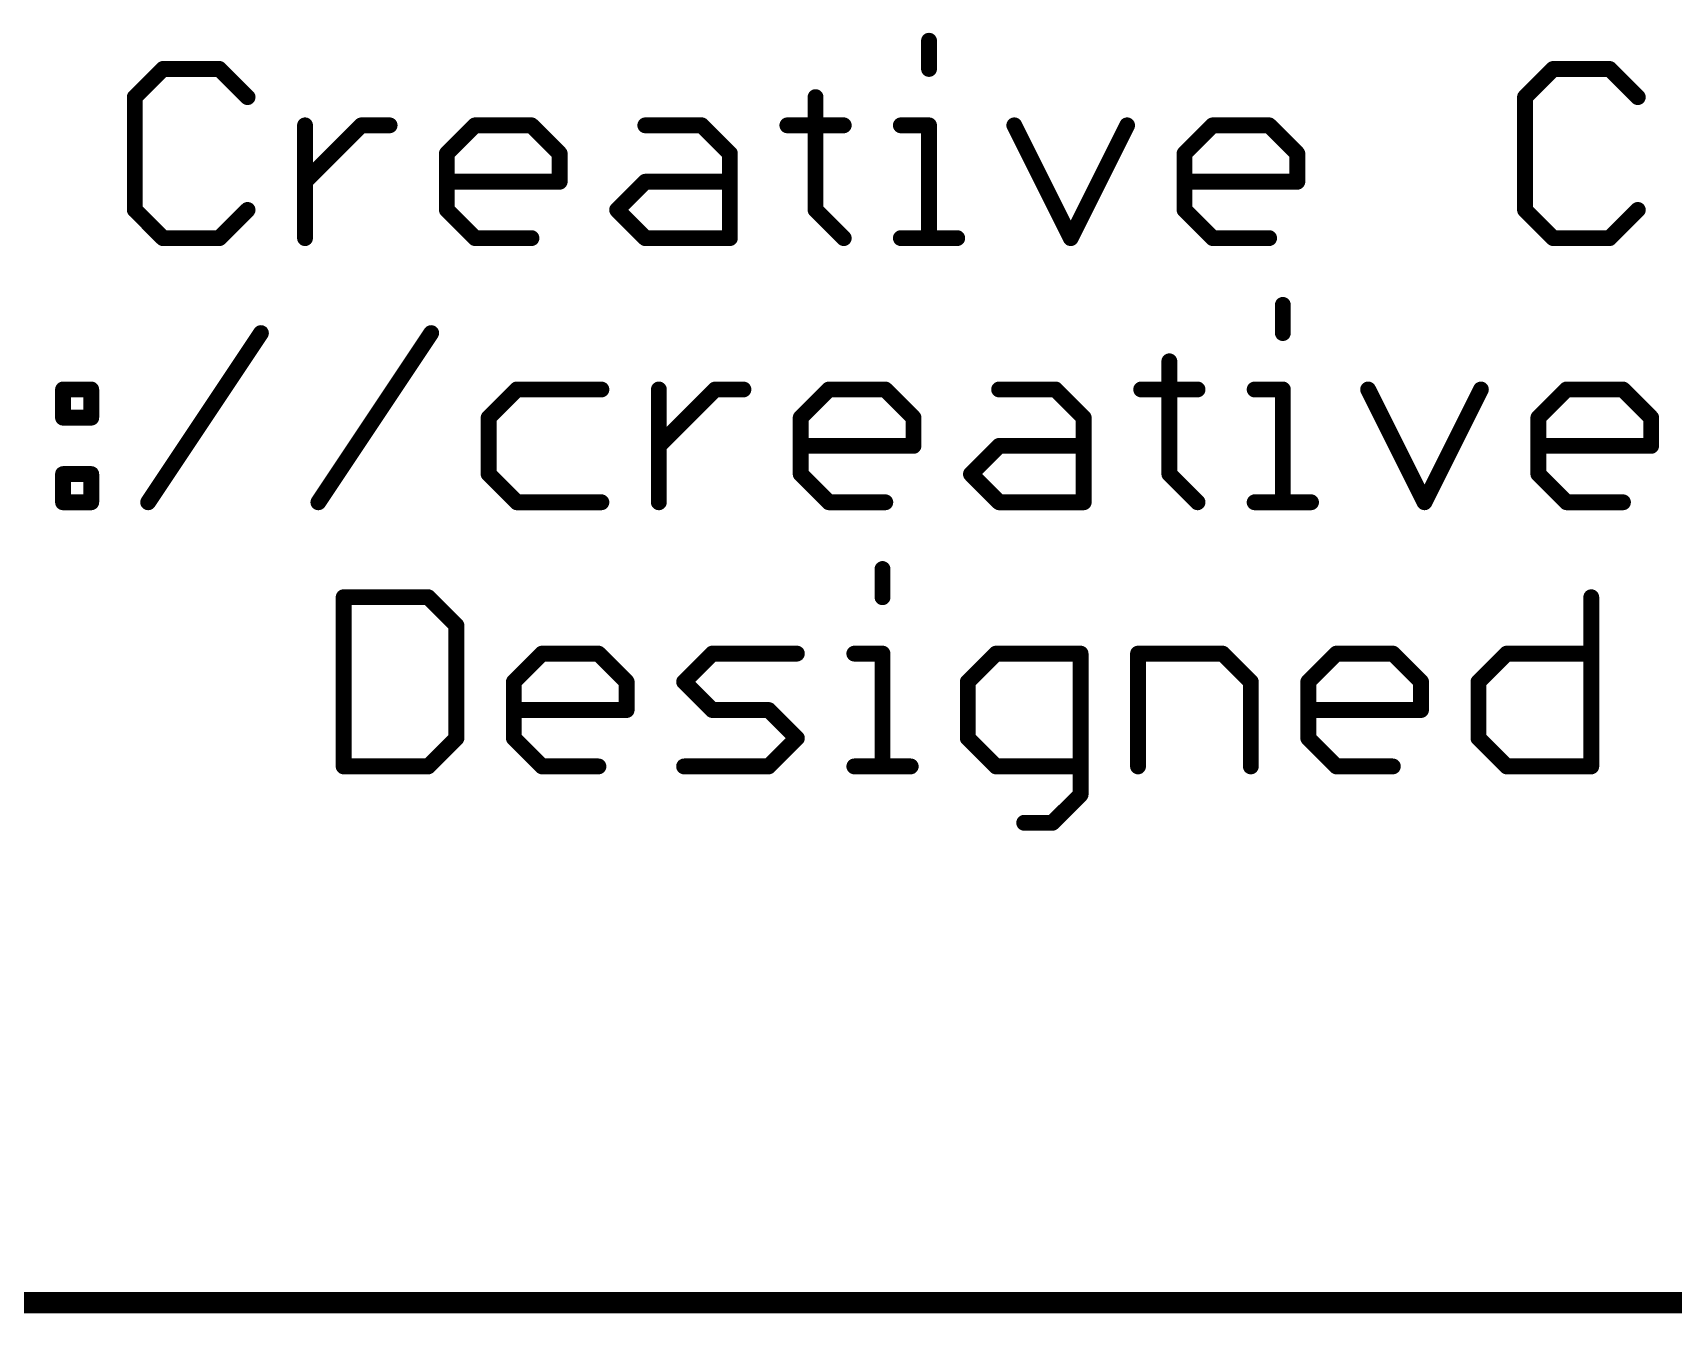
# Model space of a CAD drawing. Extents: x -8 to 102, y -79 to 54.
# Drawn here: x 21.22 to 36.99, y -28.04 to -15.73 of the extents above; entities that cross this region are included whole.
import ezdxf

# ---------------------------------------------------------------- set-up
doc = ezdxf.new("R2010")
doc.units = 0
doc.layers.add('51', color=53, linetype='CONTINUOUS')

msp = doc.modelspace()

# ---------------------------------------------------------------- linework, layer by layer
at = {"layer": '51'}
for points, const_width in [([(29.8362, -15.8056), (29.8362, -16.0768)], 0.1524), ([(22.469, -16.0768), (22.1979, -16.348)], 0.1524), ([(23.0114, -16.0768), (22.469, -16.0768)], 0.1524), ([(23.2825, -16.348), (23.0114, -16.0768)], 0.1524), ([(35.8391, -16.0768), (35.568, -16.348)], 0.1524), ([(36.3815, -16.0768), (35.8391, -16.0768)], 0.1524), ([(36.6526, -16.348), (36.3815, -16.0768)], 0.1524), ([(22.1979, -16.348), (22.1979, -17.4326)], 0.1524), ([(28.7448, -16.348), (28.7448, -17.4326)], 0.1524), ([(35.568, -16.348), (35.568, -17.4326)], 0.1524), ([(23.835, -17.7038), (23.835, -16.6191)], 0.1524), ([(23.835, -17.1615), (24.3774, -16.6191)], 0.1524), ([(24.3774, -16.6191), (24.6485, -16.6191)], 0.1524), ([(25.1993, -16.8903), (25.4705, -16.6191)], 0.1524), ([(25.4705, -16.6191), (26.0128, -16.6191)], 0.1524), ([(26.0128, -16.6191), (26.284, -16.8903)], 0.1524), ([(27.1076, -16.6191), (27.65, -16.6191)], 0.1524), ([(27.65, -16.6191), (27.9211, -16.8903)], 0.1524), ([(28.4736, -16.6191), (29.016, -16.6191)], 0.1524), ([(29.5651, -16.6191), (29.8362, -16.6191)], 0.1524), ([(29.8362, -16.6191), (29.8362, -17.7038)], 0.1524), ([(30.6565, -16.6191), (31.1988, -17.7038)], 0.1524), ([(31.1988, -17.7038), (31.7412, -16.6191)], 0.1524), ([(32.2937, -16.8903), (32.5648, -16.6191)], 0.1524), ([(32.5648, -16.6191), (33.1072, -16.6191)], 0.1524), ([(33.1072, -16.6191), (33.3783, -16.8903)], 0.1524), ([(25.1993, -17.4326), (25.1993, -16.8903)], 0.1524), ([(26.284, -16.8903), (26.284, -17.1615)], 0.1524), ([(27.9211, -16.8903), (27.9211, -17.7038)], 0.1524), ([(32.2937, -17.4326), (32.2937, -16.8903)], 0.1524), ([(33.3783, -16.8903), (33.3783, -17.1615)], 0.1524), ([(26.284, -17.1615), (25.1993, -17.1615)], 0.1524), ([(26.8365, -17.4326), (27.1076, -17.1615)], 0.1524), ([(27.1076, -17.1615), (27.9211, -17.1615)], 0.1524), ([(33.3783, -17.1615), (32.2937, -17.1615)], 0.1524), ([(22.1979, -17.4326), (22.469, -17.7038)], 0.1524), ([(23.0114, -17.7038), (23.2825, -17.4326)], 0.1524), ([(25.4705, -17.7038), (25.1993, -17.4326)], 0.1524), ([(27.1076, -17.7038), (26.8365, -17.4326)], 0.1524), ([(28.7448, -17.4326), (29.016, -17.7038)], 0.1524), ([(32.5648, -17.7038), (32.2937, -17.4326)], 0.1524), ([(35.568, -17.4326), (35.8391, -17.7038)], 0.1524), ([(36.3815, -17.7038), (36.6526, -17.4326)], 0.1524), ([(22.469, -17.7038), (23.0114, -17.7038)], 0.1524), ([(26.0128, -17.7038), (25.4705, -17.7038)], 0.1524), ([(27.9211, -17.7038), (27.1076, -17.7038)], 0.1524), ([(29.5651, -17.7038), (30.1074, -17.7038)], 0.1524), ([(33.1072, -17.7038), (32.5648, -17.7038)], 0.1524), ([(35.8391, -17.7038), (36.3815, -17.7038)], 0.1524), ([(33.239, -18.3456), (33.239, -18.6168)], 0.1524), ([(22.3263, -20.2438), (23.4109, -18.6168)], 0.1524), ([(23.9634, -20.2438), (25.0481, -18.6168)], 0.1524), ([(32.1475, -18.888), (32.1475, -19.9726)], 0.1524), ([(21.5077, -19.1591), (21.7789, -19.1591)], 0.1524), ([(21.5077, -19.4303), (21.5077, -19.1591)], 0.1524), ([(21.7789, -19.1591), (21.7789, -19.4303)], 0.1524), ([(25.8718, -19.1591), (25.6006, -19.4303)], 0.1524), ([(26.6852, -19.1591), (25.8718, -19.1591)], 0.1524), ([(27.2377, -20.2438), (27.2377, -19.1591)], 0.1524), ([(27.2377, -19.7015), (27.7801, -19.1591)], 0.1524), ([(27.7801, -19.1591), (28.0512, -19.1591)], 0.1524), ([(28.602, -19.4303), (28.8732, -19.1591)], 0.1524), ([(28.8732, -19.1591), (29.4155, -19.1591)], 0.1524), ([(29.4155, -19.1591), (29.6867, -19.4303)], 0.1524), ([(30.5104, -19.1591), (31.0527, -19.1591)], 0.1524), ([(31.0527, -19.1591), (31.3239, -19.4303)], 0.1524), ([(31.8764, -19.1591), (32.4187, -19.1591)], 0.1524), ([(32.9678, -19.1591), (33.239, -19.1591)], 0.1524), ([(33.239, -19.1591), (33.239, -20.2438)], 0.1524), ([(34.0592, -19.1591), (34.6016, -20.2438)], 0.1524), ([(34.6016, -20.2438), (35.1439, -19.1591)], 0.1524), ([(35.6964, -19.4303), (35.9676, -19.1591)], 0.1524), ([(35.9676, -19.1591), (36.5099, -19.1591)], 0.1524), ([(36.5099, -19.1591), (36.781, -19.4303)], 0.1524), ([(21.7789, -19.4303), (21.5077, -19.4303)], 0.1524), ([(25.6006, -19.4303), (25.6006, -19.9726)], 0.1524), ([(28.602, -19.9726), (28.602, -19.4303)], 0.1524), ([(29.6867, -19.4303), (29.6867, -19.7015)], 0.1524), ([(31.3239, -19.4303), (31.3239, -20.2438)], 0.1524), ([(35.6964, -19.9726), (35.6964, -19.4303)], 0.1524), ([(36.781, -19.4303), (36.781, -19.7015)], 0.1524), ([(29.6867, -19.7015), (28.602, -19.7015)], 0.1524), ([(30.2392, -19.9726), (30.5104, -19.7015)], 0.1524), ([(30.5104, -19.7015), (31.3239, -19.7015)], 0.1524), ([(36.781, -19.7015), (35.6964, -19.7015)], 0.1524), ([(21.5077, -19.9726), (21.7789, -19.9726)], 0.1524), ([(21.5077, -20.2438), (21.5077, -19.9726)], 0.1524), ([(21.7789, -19.9726), (21.7789, -20.2438)], 0.1524), ([(25.6006, -19.9726), (25.8718, -20.2438)], 0.1524), ([(28.8732, -20.2438), (28.602, -19.9726)], 0.1524), ([(30.5104, -20.2438), (30.2392, -19.9726)], 0.1524), ([(32.1475, -19.9726), (32.4187, -20.2438)], 0.1524), ([(35.9676, -20.2438), (35.6964, -19.9726)], 0.1524), ([(21.7789, -20.2438), (21.5077, -20.2438)], 0.1524), ([(25.8718, -20.2438), (26.6852, -20.2438)], 0.1524), ([(29.4155, -20.2438), (28.8732, -20.2438)], 0.1524), ([(31.3239, -20.2438), (30.5104, -20.2438)], 0.1524), ([(32.9678, -20.2438), (33.5101, -20.2438)], 0.1524), ([(36.5099, -20.2438), (35.9676, -20.2438)], 0.1524), ([(29.3888, -20.8856), (29.3888, -21.1568)], 0.1524), ([(24.2062, -21.1568), (24.2062, -22.7838)], 0.1524), ([(25.0197, -21.1568), (24.2062, -21.1568)], 0.1524), ([(25.2909, -21.428), (25.0197, -21.1568)], 0.1524), ([(36.2052, -21.1568), (36.2052, -22.7838)], 0.1524), ([(25.2909, -22.5126), (25.2909, -21.428)], 0.1524), ([(25.8434, -21.9703), (26.1145, -21.6991)], 0.1524), ([(26.1145, -21.6991), (26.6569, -21.6991)], 0.1524), ([(26.6569, -21.6991), (26.928, -21.9703)], 0.1524), ([(27.4805, -21.9703), (27.7517, -21.6991)], 0.1524), ([(27.7517, -21.6991), (28.5652, -21.6991)], 0.1524), ([(29.1177, -21.6991), (29.3888, -21.6991)], 0.1524), ([(29.3888, -21.6991), (29.3888, -22.7838)], 0.1524), ([(30.4803, -21.6991), (30.2091, -21.9703)], 0.1524), ([(31.2938, -21.6991), (30.4803, -21.6991)], 0.1524), ([(31.2938, -23.055), (31.2938, -21.6991)], 0.1524), ([(31.8463, -22.7838), (31.8463, -21.6991)], 0.1524), ([(31.8463, -21.6991), (32.6598, -21.6991)], 0.1524), ([(32.6598, -21.6991), (32.9309, -21.9703)], 0.1524), ([(33.4834, -21.9703), (33.7546, -21.6991)], 0.1524), ([(33.7546, -21.6991), (34.2969, -21.6991)], 0.1524), ([(34.2969, -21.6991), (34.5681, -21.9703)], 0.1524), ([(35.1206, -21.9703), (35.3917, -21.6991)], 0.1524), ([(35.3917, -21.6991), (36.2052, -21.6991)], 0.1524), ([(25.8434, -22.5126), (25.8434, -21.9703)], 0.1524), ([(26.928, -21.9703), (26.928, -22.2415)], 0.1524), ([(27.7517, -22.2415), (27.4805, -21.9703)], 0.1524), ([(30.2091, -21.9703), (30.2091, -22.5126)], 0.1524), ([(32.9309, -21.9703), (32.9309, -22.7838)], 0.1524), ([(33.4834, -22.5126), (33.4834, -21.9703)], 0.1524), ([(34.5681, -21.9703), (34.5681, -22.2415)], 0.1524), ([(35.1206, -22.5126), (35.1206, -21.9703)], 0.1524), ([(26.928, -22.2415), (25.8434, -22.2415)], 0.1524), ([(28.294, -22.2415), (27.7517, -22.2415)], 0.1524), ([(28.5652, -22.5126), (28.294, -22.2415)], 0.1524), ([(34.5681, -22.2415), (33.4834, -22.2415)], 0.1524), ([(25.0197, -22.7838), (25.2909, -22.5126)], 0.1524), ([(26.1145, -22.7838), (25.8434, -22.5126)], 0.1524), ([(28.294, -22.7838), (28.5652, -22.5126)], 0.1524), ([(30.2091, -22.5126), (30.4803, -22.7838)], 0.1524), ([(33.7546, -22.7838), (33.4834, -22.5126)], 0.1524), ([(35.3917, -22.7838), (35.1206, -22.5126)], 0.1524), ([(24.2062, -22.7838), (25.0197, -22.7838)], 0.1524), ([(26.6569, -22.7838), (26.1145, -22.7838)], 0.1524), ([(27.4805, -22.7838), (28.294, -22.7838)], 0.1524), ([(29.1177, -22.7838), (29.66, -22.7838)], 0.1524), ([(30.4803, -22.7838), (31.2938, -22.7838)], 0.1524), ([(34.2969, -22.7838), (33.7546, -22.7838)], 0.1524), ([(36.2052, -22.7838), (35.3917, -22.7838)], 0.1524), ([(31.0226, -23.3261), (31.2938, -23.055)], 0.1524), ([(30.7514, -23.3261), (31.0226, -23.3261)], 0.1524), ([(-1.27, -27.94), (100.33, -27.94)], 0.2032)]:
    msp.add_lwpolyline(points, dxfattribs=dict(at, const_width=const_width))
at = {"layer": '51', "const_width": 0.0762}
for points in [[(29.8743, -15.8056, 1), (29.7981, -15.8056)], [(22.469, -16.0387, 1), (22.469, -16.1149)], [(22.496, -16.1038, 1), (22.4421, -16.0499)], [(23.0383, -16.0499, 1), (22.9844, -16.1038)], [(23.0114, -16.1149, 1), (23.0114, -16.0387)], [(29.7981, -16.0768, 1), (29.8743, -16.0768)], [(35.8391, -16.0387, 1), (35.8391, -16.1149)], [(35.8661, -16.1038, 1), (35.8122, -16.0499)], [(36.4084, -16.0499, 1), (36.3545, -16.1038)], [(36.3815, -16.1149, 1), (36.3815, -16.0387)], [(22.1709, -16.321, 1), (22.2248, -16.3749)], [(22.236, -16.348, 1), (22.1598, -16.348)], [(23.2556, -16.3749, 1), (23.3095, -16.321)], [(28.7829, -16.348, 1), (28.7067, -16.348)], [(35.541, -16.321, 1), (35.5949, -16.3749)], [(35.6061, -16.348, 1), (35.5299, -16.348)], [(36.6257, -16.3749, 1), (36.6796, -16.321)], [(23.8731, -16.6191, 1), (23.7969, -16.6191)], [(24.3774, -16.581, 1), (24.3774, -16.6572)], [(24.4043, -16.6461, 1), (24.3504, -16.5922)], [(24.6485, -16.6572, 1), (24.6485, -16.581)], [(25.4705, -16.581, 1), (25.4705, -16.6572)], [(25.4974, -16.6461, 1), (25.4435, -16.5922)], [(26.0398, -16.5922, 1), (25.9859, -16.6461)], [(26.0128, -16.6572, 1), (26.0128, -16.581)], [(27.1076, -16.581, 1), (27.1076, -16.6572)], [(27.6769, -16.5922, 1), (27.623, -16.6461)], [(27.65, -16.6572, 1), (27.65, -16.581)], [(28.4736, -16.581, 1), (28.4736, -16.6572)], [(29.016, -16.6572, 1), (29.016, -16.581)], [(29.5651, -16.581, 1), (29.5651, -16.6572)], [(29.8743, -16.6191, 1), (29.7981, -16.6191)], [(29.8362, -16.6572, 1), (29.8362, -16.581)], [(30.6906, -16.6021, 1), (30.6224, -16.6362)], [(31.7752, -16.6362, 1), (31.7071, -16.6021)], [(32.5648, -16.581, 1), (32.5648, -16.6572)], [(32.5918, -16.6461, 1), (32.5379, -16.5922)], [(33.1341, -16.5922, 1), (33.0802, -16.6461)], [(33.1072, -16.6572, 1), (33.1072, -16.581)], [(25.2374, -16.8903, 1), (25.1612, -16.8903)], [(25.1724, -16.8634, 1), (25.2263, -16.9172)], [(26.3221, -16.8903, 1), (26.2459, -16.8903)], [(26.257, -16.9172, 1), (26.3109, -16.8634)], [(27.9592, -16.8903, 1), (27.883, -16.8903)], [(27.8942, -16.9172, 1), (27.9481, -16.8634)], [(32.3318, -16.8903, 1), (32.2556, -16.8903)], [(32.2667, -16.8634, 1), (32.3206, -16.9172)], [(33.4164, -16.8903, 1), (33.3402, -16.8903)], [(33.3514, -16.9172, 1), (33.4053, -16.8634)], [(23.8081, -17.1345, 1), (23.862, -17.1884)], [(25.1993, -17.1234, 1), (25.1993, -17.1996)], [(26.2459, -17.1615, 1), (26.3221, -17.1615)], [(26.284, -17.1996, 1), (26.284, -17.1234)], [(27.1076, -17.1234, 1), (27.1076, -17.1996)], [(27.1346, -17.1884, 1), (27.0807, -17.1345)], [(27.9211, -17.1996, 1), (27.9211, -17.1234)], [(32.2937, -17.1234, 1), (32.2937, -17.1996)], [(33.3402, -17.1615, 1), (33.4164, -17.1615)], [(33.3783, -17.1996, 1), (33.3783, -17.1234)], [(22.2248, -17.4057, 1), (22.1709, -17.4596)], [(22.1598, -17.4326, 1), (22.236, -17.4326)], [(23.3095, -17.4596, 1), (23.2556, -17.4057)], [(25.2263, -17.4057, 1), (25.1724, -17.4596)], [(25.1612, -17.4326, 1), (25.2374, -17.4326)], [(26.8634, -17.4057, 1), (26.8095, -17.4596)], [(26.8095, -17.4057, 1), (26.8634, -17.4596)], [(28.7717, -17.4057, 1), (28.7179, -17.4596)], [(28.7067, -17.4326, 1), (28.7829, -17.4326)], [(32.3206, -17.4057, 1), (32.2667, -17.4596)], [(32.2556, -17.4326, 1), (32.3318, -17.4326)], [(35.5949, -17.4057, 1), (35.541, -17.4596)], [(35.5299, -17.4326, 1), (35.6061, -17.4326)], [(36.6796, -17.4596, 1), (36.6257, -17.4057)], [(22.469, -17.6657, 1), (22.469, -17.7419)], [(22.4421, -17.7307, 1), (22.496, -17.6769)], [(22.9844, -17.6769, 1), (23.0383, -17.7307)], [(23.0114, -17.7419, 1), (23.0114, -17.6657)], [(23.7969, -17.7038, 1), (23.8731, -17.7038)], [(25.4705, -17.6657, 1), (25.4705, -17.7419)], [(25.4435, -17.7307, 1), (25.4974, -17.6769)], [(26.0128, -17.7419, 1), (26.0128, -17.6657)], [(27.1076, -17.6657, 1), (27.1076, -17.7419)], [(27.0807, -17.7307, 1), (27.1346, -17.6769)], [(27.883, -17.7038, 1), (27.9592, -17.7038)], [(27.9211, -17.7419, 1), (27.9211, -17.6657)], [(28.989, -17.7307, 1), (29.0429, -17.6769)], [(29.5651, -17.6657, 1), (29.5651, -17.7419)], [(29.7981, -17.7038, 1), (29.8743, -17.7038)], [(30.1074, -17.7419, 1), (30.1074, -17.6657)], [(31.1648, -17.6868, 1), (31.2329, -17.7208)], [(31.1648, -17.7208, 1), (31.2329, -17.6868)], [(32.5648, -17.6657, 1), (32.5648, -17.7419)], [(32.5379, -17.7307, 1), (32.5918, -17.6769)], [(33.1072, -17.7419, 1), (33.1072, -17.6657)], [(35.8391, -17.6657, 1), (35.8391, -17.7419)], [(35.8122, -17.7307, 1), (35.8661, -17.6769)], [(36.3545, -17.6769, 1), (36.4084, -17.7307)], [(36.3815, -17.7419, 1), (36.3815, -17.6657)], [(33.2771, -18.3456, 1), (33.2009, -18.3456)], [(23.4426, -18.6379, 1), (23.3792, -18.5957)], [(25.0798, -18.6379, 1), (25.0164, -18.5957)], [(33.2009, -18.6168, 1), (33.2771, -18.6168)], [(32.1856, -18.888, 1), (32.1094, -18.888)], [(21.5077, -19.121, 1), (21.5077, -19.1972)], [(21.5458, -19.1591, 1), (21.4696, -19.1591)], [(21.817, -19.1591, 1), (21.7408, -19.1591)], [(21.7789, -19.1972, 1), (21.7789, -19.121)], [(25.8718, -19.121, 1), (25.8718, -19.1972)], [(25.8987, -19.1861, 1), (25.8448, -19.1322)], [(26.6852, -19.1972, 1), (26.6852, -19.121)], [(27.2758, -19.1591, 1), (27.1996, -19.1591)], [(27.7801, -19.121, 1), (27.7801, -19.1972)], [(27.807, -19.1861, 1), (27.7531, -19.1322)], [(28.0512, -19.1972, 1), (28.0512, -19.121)], [(28.8732, -19.121, 1), (28.8732, -19.1972)], [(28.9001, -19.1861, 1), (28.8463, -19.1322)], [(29.4425, -19.1322, 1), (29.3886, -19.1861)], [(29.4155, -19.1972, 1), (29.4155, -19.121)], [(30.5104, -19.121, 1), (30.5104, -19.1972)], [(31.0796, -19.1322, 1), (31.0258, -19.1861)], [(31.0527, -19.1972, 1), (31.0527, -19.121)], [(31.8764, -19.121, 1), (31.8764, -19.1972)], [(32.4187, -19.1972, 1), (32.4187, -19.121)], [(32.9678, -19.121, 1), (32.9678, -19.1972)], [(33.2771, -19.1591, 1), (33.2009, -19.1591)], [(33.239, -19.1972, 1), (33.239, -19.121)], [(34.0933, -19.1421, 1), (34.0252, -19.1762)], [(35.178, -19.1762, 1), (35.1098, -19.1421)], [(35.9676, -19.121, 1), (35.9676, -19.1972)], [(35.9945, -19.1861, 1), (35.9406, -19.1322)], [(36.5368, -19.1322, 1), (36.4829, -19.1861)], [(36.5099, -19.1972, 1), (36.5099, -19.121)], [(21.5077, -19.3922, 1), (21.5077, -19.4684)], [(21.4696, -19.4303, 1), (21.5458, -19.4303)], [(21.7408, -19.4303, 1), (21.817, -19.4303)], [(21.7789, -19.4684, 1), (21.7789, -19.3922)], [(25.6387, -19.4303, 1), (25.5625, -19.4303)], [(25.5736, -19.4034, 1), (25.6275, -19.4572)], [(28.6401, -19.4303, 1), (28.5639, -19.4303)], [(28.5751, -19.4034, 1), (28.629, -19.4572)], [(29.7248, -19.4303, 1), (29.6486, -19.4303)], [(29.6598, -19.4572, 1), (29.7136, -19.4034)], [(31.362, -19.4303, 1), (31.2858, -19.4303)], [(31.2969, -19.4572, 1), (31.3508, -19.4034)], [(35.7345, -19.4303, 1), (35.6583, -19.4303)], [(35.6694, -19.4034, 1), (35.7233, -19.4572)], [(36.8191, -19.4303, 1), (36.7429, -19.4303)], [(36.7541, -19.4572, 1), (36.808, -19.4034)], [(27.2108, -19.6745, 1), (27.2647, -19.7284)], [(28.602, -19.6634, 1), (28.602, -19.7396)], [(29.6486, -19.7015, 1), (29.7248, -19.7015)], [(29.6867, -19.7396, 1), (29.6867, -19.6634)], [(30.5104, -19.6634, 1), (30.5104, -19.7396)], [(30.5373, -19.7284, 1), (30.4834, -19.6745)], [(31.3239, -19.7396, 1), (31.3239, -19.6634)], [(35.6964, -19.6634, 1), (35.6964, -19.7396)], [(36.7429, -19.7015, 1), (36.8191, -19.7015)], [(36.781, -19.7396, 1), (36.781, -19.6634)], [(21.5077, -19.9345, 1), (21.5077, -20.0107)], [(21.5458, -19.9726, 1), (21.4696, -19.9726)], [(21.817, -19.9726, 1), (21.7408, -19.9726)], [(21.7789, -20.0107, 1), (21.7789, -19.9345)], [(25.6275, -19.9457, 1), (25.5736, -19.9996)], [(25.5625, -19.9726, 1), (25.6387, -19.9726)], [(28.629, -19.9457, 1), (28.5751, -19.9996)], [(28.5639, -19.9726, 1), (28.6401, -19.9726)], [(30.2661, -19.9457, 1), (30.2123, -19.9996)], [(30.2123, -19.9457, 1), (30.2661, -19.9996)], [(32.1745, -19.9457, 1), (32.1206, -19.9996)], [(32.1094, -19.9726, 1), (32.1856, -19.9726)], [(35.7233, -19.9457, 1), (35.6694, -19.9996)], [(35.6583, -19.9726, 1), (35.7345, -19.9726)], [(21.5077, -20.2057, 1), (21.5077, -20.2819)], [(21.7789, -20.2819, 1), (21.7789, -20.2057)], [(22.2946, -20.2227, 1), (22.358, -20.2649)], [(23.9317, -20.2227, 1), (23.9951, -20.2649)], [(25.8718, -20.2057, 1), (25.8718, -20.2819)], [(25.8448, -20.2707, 1), (25.8987, -20.2169)], [(26.6852, -20.2819, 1), (26.6852, -20.2057)], [(28.8732, -20.2057, 1), (28.8732, -20.2819)], [(28.8463, -20.2707, 1), (28.9001, -20.2169)], [(29.4155, -20.2819, 1), (29.4155, -20.2057)], [(30.5104, -20.2057, 1), (30.5104, -20.2819)], [(30.4834, -20.2707, 1), (30.5373, -20.2169)], [(31.3239, -20.2819, 1), (31.3239, -20.2057)], [(32.3917, -20.2707, 1), (32.4456, -20.2169)], [(32.9678, -20.2057, 1), (32.9678, -20.2819)], [(33.5101, -20.2819, 1), (33.5101, -20.2057)], [(34.5675, -20.2268, 1), (34.6356, -20.2608)], [(34.5675, -20.2608, 1), (34.6356, -20.2268)], [(35.9676, -20.2057, 1), (35.9676, -20.2819)], [(35.9406, -20.2707, 1), (35.9945, -20.2169)], [(36.5099, -20.2819, 1), (36.5099, -20.2057)], [(21.4696, -20.2438, 1), (21.5458, -20.2438)], [(21.7408, -20.2438, 1), (21.817, -20.2438)], [(27.1996, -20.2438, 1), (27.2758, -20.2438)], [(31.2858, -20.2438, 1), (31.362, -20.2438)], [(33.2009, -20.2438, 1), (33.2771, -20.2438)], [(29.4269, -20.8856, 1), (29.3507, -20.8856)], [(24.2443, -21.1568, 1), (24.1681, -21.1568)], [(24.2062, -21.1187, 1), (24.2062, -21.1949)], [(25.0466, -21.1299, 1), (24.9928, -21.1838)], [(25.0197, -21.1949, 1), (25.0197, -21.1187)], [(29.3507, -21.1568, 1), (29.4269, -21.1568)], [(36.2433, -21.1568, 1), (36.1671, -21.1568)], [(25.329, -21.428, 1), (25.2528, -21.428)], [(25.2639, -21.4549, 1), (25.3178, -21.401)], [(26.1145, -21.661, 1), (26.1145, -21.7372)], [(26.1415, -21.7261, 1), (26.0876, -21.6722)], [(26.6838, -21.6722, 1), (26.6299, -21.7261)], [(26.6569, -21.7372, 1), (26.6569, -21.661)], [(27.7517, -21.661, 1), (27.7517, -21.7372)], [(27.7786, -21.7261, 1), (27.7247, -21.6722)], [(28.5652, -21.7372, 1), (28.5652, -21.661)], [(29.1177, -21.661, 1), (29.1177, -21.7372)], [(29.4269, -21.6991, 1), (29.3507, -21.6991)], [(29.3888, -21.7372, 1), (29.3888, -21.661)], [(30.4803, -21.661, 1), (30.4803, -21.7372)], [(30.5072, -21.7261, 1), (30.4533, -21.6722)], [(31.3319, -21.6991, 1), (31.2557, -21.6991)], [(31.2938, -21.7372, 1), (31.2938, -21.661)], [(31.8844, -21.6991, 1), (31.8082, -21.6991)], [(31.8463, -21.661, 1), (31.8463, -21.7372)], [(32.6867, -21.6722, 1), (32.6328, -21.7261)], [(32.6598, -21.7372, 1), (32.6598, -21.661)], [(33.7546, -21.661, 1), (33.7546, -21.7372)], [(33.7815, -21.7261, 1), (33.7276, -21.6722)], [(34.3239, -21.6722, 1), (34.27, -21.7261)], [(34.2969, -21.7372, 1), (34.2969, -21.661)], [(35.3917, -21.661, 1), (35.3917, -21.7372)], [(35.4187, -21.7261, 1), (35.3648, -21.6722)], [(36.2052, -21.7372, 1), (36.2052, -21.661)], [(25.8815, -21.9703, 1), (25.8053, -21.9703)], [(25.8164, -21.9434, 1), (25.8703, -21.9972)], [(26.9661, -21.9703, 1), (26.8899, -21.9703)], [(26.9011, -21.9972, 1), (26.955, -21.9434)], [(27.5075, -21.9434, 1), (27.4536, -21.9972)], [(27.4536, -21.9434, 1), (27.5075, -21.9972)], [(30.2472, -21.9703, 1), (30.171, -21.9703)], [(30.1822, -21.9434, 1), (30.236, -21.9972)], [(32.969, -21.9703, 1), (32.8928, -21.9703)], [(32.904, -21.9972, 1), (32.9579, -21.9434)], [(33.5215, -21.9703, 1), (33.4453, -21.9703)], [(33.4565, -21.9434, 1), (33.5104, -21.9972)], [(34.6062, -21.9703, 1), (34.53, -21.9703)], [(34.5411, -21.9972, 1), (34.595, -21.9434)], [(35.1587, -21.9703, 1), (35.0825, -21.9703)], [(35.0936, -21.9434, 1), (35.1475, -21.9972)], [(25.8434, -22.2034, 1), (25.8434, -22.2796)], [(26.8899, -22.2415, 1), (26.9661, -22.2415)], [(26.928, -22.2796, 1), (26.928, -22.2034)], [(27.7517, -22.2034, 1), (27.7517, -22.2796)], [(27.7247, -22.2684, 1), (27.7786, -22.2145)], [(28.3209, -22.2145, 1), (28.2671, -22.2684)], [(28.294, -22.2796, 1), (28.294, -22.2034)], [(33.4834, -22.2034, 1), (33.4834, -22.2796)], [(34.53, -22.2415, 1), (34.6062, -22.2415)], [(34.5681, -22.2796, 1), (34.5681, -22.2034)], [(25.2528, -22.5126, 1), (25.329, -22.5126)], [(25.3178, -22.5396, 1), (25.2639, -22.4857)], [(25.8703, -22.4857, 1), (25.8164, -22.5396)], [(25.8053, -22.5126, 1), (25.8815, -22.5126)], [(28.5921, -22.5396, 1), (28.5382, -22.4857)], [(28.5382, -22.5396, 1), (28.5921, -22.4857)], [(30.236, -22.4857, 1), (30.1822, -22.5396)], [(30.171, -22.5126, 1), (30.2472, -22.5126)], [(33.5104, -22.4857, 1), (33.4565, -22.5396)], [(33.4453, -22.5126, 1), (33.5215, -22.5126)], [(35.1475, -22.4857, 1), (35.0936, -22.5396)], [(35.0825, -22.5126, 1), (35.1587, -22.5126)], [(24.2062, -22.7457, 1), (24.2062, -22.8219)], [(25.0197, -22.8219, 1), (25.0197, -22.7457)], [(26.1145, -22.7457, 1), (26.1145, -22.8219)], [(26.6569, -22.8219, 1), (26.6569, -22.7457)], [(27.4805, -22.7457, 1), (27.4805, -22.8219)], [(28.294, -22.8219, 1), (28.294, -22.7457)], [(29.1177, -22.7457, 1), (29.1177, -22.8219)], [(29.66, -22.8219, 1), (29.66, -22.7457)], [(30.4803, -22.7457, 1), (30.4803, -22.8219)], [(31.2938, -22.8219, 1), (31.2938, -22.7457)], [(33.7546, -22.7457, 1), (33.7546, -22.8219)], [(34.2969, -22.8219, 1), (34.2969, -22.7457)], [(35.3917, -22.7457, 1), (35.3917, -22.8219)], [(36.2052, -22.8219, 1), (36.2052, -22.7457)], [(24.1681, -22.7838, 1), (24.2443, -22.7838)], [(24.9928, -22.7569, 1), (25.0466, -22.8107)], [(26.0876, -22.8107, 1), (26.1415, -22.7569)], [(28.2671, -22.7569, 1), (28.3209, -22.8107)], [(29.3507, -22.7838, 1), (29.4269, -22.7838)], [(30.4533, -22.8107, 1), (30.5072, -22.7569)], [(31.8082, -22.7838, 1), (31.8844, -22.7838)], [(32.8928, -22.7838, 1), (32.969, -22.7838)], [(33.7276, -22.8107, 1), (33.7815, -22.7569)], [(35.3648, -22.8107, 1), (35.4187, -22.7569)], [(36.1671, -22.7838, 1), (36.2433, -22.7838)], [(31.2557, -23.055, 1), (31.3319, -23.055)], [(31.3207, -23.0819, 1), (31.2668, -23.028)], [(30.7514, -23.288, 1), (30.7514, -23.3642)], [(30.9957, -23.2992, 1), (31.0495, -23.3531)], [(31.0226, -23.3642, 1), (31.0226, -23.288)]]:
    msp.add_lwpolyline(points, format="xyb", dxfattribs=at)

doc.saveas('drawing.dxf')
